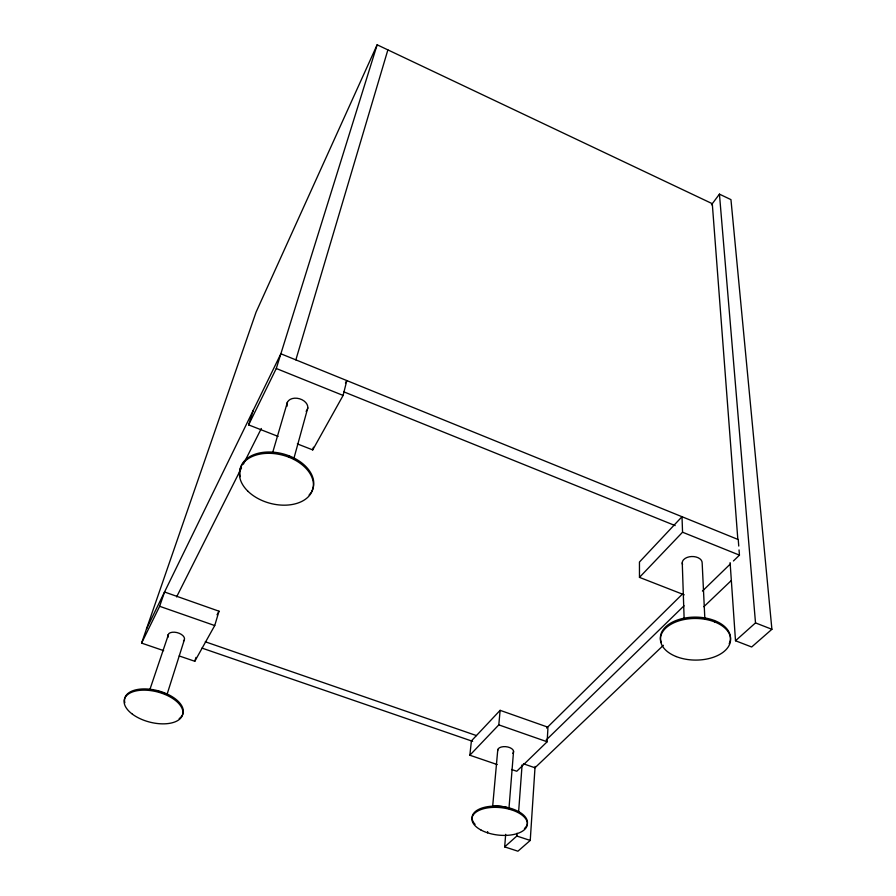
<?xml version="1.0" encoding="UTF-8"?>
<svg xmlns="http://www.w3.org/2000/svg" width="896" height="896" viewBox="0 0 896 896"><rect width="100%" height="100%" fill="white"/><g stroke="black" fill="none" stroke-linecap="round" stroke-linejoin="round"><path stroke-width="1.34" d="M511.549 769.474L516.768 771.254L547.142 741.776L547.915 728.538M505.68 834.333L504.672 846.888L517.922 851.2L530.242 840.437L535.08 766.427M504.672 846.888L516.824 836.035L517.037 833.235M518.582 812.302L522.088 764.859M508.95 808.718L513.554 751.218M497.224 764.579L469.851 755.227L498.803 724.875L500.125 710.338L547.994 727.216M492.598 807.016L497.784 749.627M487.536 832.798L487.648 831.589M469.851 755.227L471.408 740.914L500.125 710.338M297.338 443.901L312.726 449.904L343.112 395.438L346.797 380.565L345.453 382.995M312.726 449.904L313.432 447.205M293.619 459.424L307.81 407.837M288.646 457.106L289.016 455.806M272.485 453.141L287.426 402.214L288.602 400.579A10.651 7.482 15.7 0 1 301.918 399.683A10.651 7.482 15.7 0 1 307.294 409.718L306.096 411.342M295.848 359.878L387.878 49.885M179.222 655.962L194.802 661.27L214.726 625.554L219.005 611.206L164.539 591.998L159.645 606.301L141.59 643.104L163.654 650.642M194.802 661.27L195.978 657.406M278.107 436.408L248.618 424.894L276.282 368.502L377.149 44.8L712.286 203.694L737.834 539.381M167.048 694.4L184.274 640.024A8.613 4.805 15.1 0 0 179.245 633.315A8.613 4.805 15.1 0 0 168.773 633.606L150.069 688.979M248.618 424.894L253.333 410.178M141.59 643.104L256.043 312.222L377.149 44.8M146.485 628.97L280.862 353.786L738.248 539.56L738.752 546.056M176.613 596.904L241.517 467.869M243.41 464.128L261.33 428.49M217.022 614.802L219.005 611.206M711.48 204.781L719.443 194.141L730.957 199.629L771.904 629.294L751.666 646.99L735.504 640.763L730.106 562.598M183.445 641.066L184.274 640.024M639.475 577.371L682.55 532.213L682.013 516.712L639.453 562.027L639.475 577.371L684.219 594.832M546.65 728.067L682.83 593.667M546.168 740.029L684.04 605.797M702.442 591.058L730.442 563.875M733.443 560.963L739.446 555.139L739.043 549.942M663.387 645.299L534.99 767.771L523.477 763.818M703.83 606.726L731.125 580.686M735.504 640.763L755.507 622.899L719.443 194.141M516.824 836.035L530.242 840.437M201.981 648.099L472.64 741.339M205.296 641.782L476.482 735.594M159.645 606.301L214.726 625.554M498.803 724.875L547.142 741.776M755.507 622.899L771.904 629.294M343.672 391.776L675.17 525.605M276.282 368.502L343.112 395.438M682.55 532.213L739.446 555.139M714.426 620.514L714.493 621.88M704.872 619.158L702.162 562.934A9.957 6.317 -0.4 0 0 696.17 557.021A9.957 6.317 -0.4 0 0 685.25 558.354L683.648 559.653A9.957 6.317 -0.4 0 0 682.562 564.446M682.259 562.811L684.13 618.61M661.382 642.667A35.045 20.821 0.4 0 1 696.058 617.12A35.045 20.821 0.4 0 1 729.21 643.675M287.157 406.123A10.651 7.482 15.7 0 1 287.426 402.214M310.8 492.856A37.688 24.875 15 0 1 309.109 494.984M240.296 476.683A37.688 24.875 15 0 1 280.269 453.197A37.688 24.875 15 0 1 311.506 491.747M512.826 753.346A7.986 4.267 6.2 0 0 509.902 747.667A7.986 4.267 6.2 0 0 499.52 747.734L498.4 748.597A7.986 4.267 6.2 0 0 497.706 750.736M475.093 824.365A27.832 13.787 6.4 0 1 499.778 806.299A27.832 13.787 6.4 0 1 524.44 828.531M491.232 806.747A17.752 8.848 6.4 0 1 511.885 809.491M168.045 637.213A8.613 4.805 15.1 0 1 167.966 634.648M124.835 702.744A30.094 15.579 14.5 0 1 159.544 691.174A30.094 15.579 14.5 0 1 179.178 718.637M150.651 690.077A19.197 9.99 14.6 0 1 153.082 690.267M155.557 690.637A19.197 9.99 14.6 0 1 165.021 693.784M676.144 656.544A35.078 20.81 0.4 0 0 730.52 640.73A35.078 20.81 0.4 0 0 679.862 620.581A35.078 20.81 0.4 0 0 676.144 656.544M248.035 491.355A37.722 24.875 15 0 0 311.17 493.046A37.722 24.875 15 0 0 270.032 453.331A37.722 24.875 15 0 0 248.035 491.355M481.074 830.077A27.854 13.776 6.4 0 0 526.77 826.571A27.854 13.776 6.4 0 0 491.154 807.486A27.854 13.776 6.4 0 0 481.074 830.077M132.418 714.19A30.128 15.579 14.5 0 0 181.821 716.61A30.128 15.579 14.5 0 0 146.294 690.2A30.128 15.579 14.5 0 0 132.418 714.19"/></g></svg>
